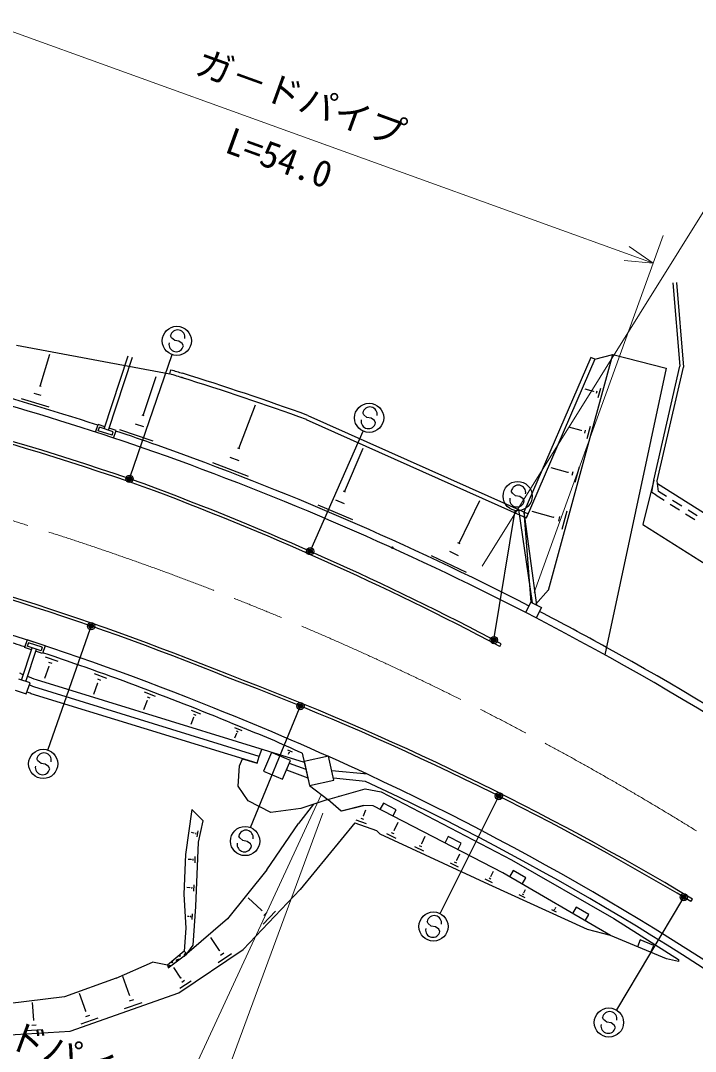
# Model space of a CAD drawing. Units: millimetres, scale not verified. Extents: x 40000 to 680000, y 20000 to 380000.
# Drawn here: x 289700 to 335918, y 240450 to 311109 of the extents above; entities that cross this region are included whole.
import ezdxf
from ezdxf.enums import TextEntityAlignment as Align

# ---------------------------------------------------------------- set-up
doc = ezdxf.new("R2010")
doc.units = ezdxf.units.MM
doc.header["$LTSCALE"] = 1000
doc.header["$PDMODE"] = 32
doc.header["$PDSIZE"] = 500
doc.linetypes.add('CHAIN', pattern=[18.5, 12, -1.5, 3.5, -1.5])
for name, color, linetype, lineweight in [('S-BGD', 7, 'Continuous', 25), ('S-BMK', 2, 'CHAIN', 13), ('S-STR-HTXT', 7, 'Continuous', 13), ('S-STR-STRC', 7, 'Continuous', 25)]:
    doc.layers.add(name, color=color, linetype=linetype, lineweight=lineweight)
doc.styles.add('@ＭＳ ゴシック', font='')
doc.styles.add('ＭＳ ゴシック', font='')
doc.styles.get('@ＭＳ ゴシック').set_extended_font_data('@MS Gothic')
doc.styles.get('ＭＳ ゴシック').set_extended_font_data('MS Gothic')

msp = doc.modelspace()

# ---------------------------------------------------------------- linework, layer by layer
at = {"layer": 'S-BGD'}
for p, q in [((334371, 293127), (334855, 287413)), ((334620, 293146), (335099, 287357)), ((289414, 288868), (299914, 286890)), ((291045, 286044), (291695, 288236)), ((295429, 283124), (297075, 288125)), ((295714, 283030), (297361, 288035)), ((328767, 288013), (324163, 277407)), ((329042, 287893), (324317, 277009)), ((325852, 272064), (330273, 288229)), ((329042, 287893), (328767, 288013)), ((329042, 287893), (330273, 288229)), ((330273, 288229), (333914, 287275)), ((299914, 286890), (299997, 287178)), ((333914, 287275), (329722, 267632)), ((333065, 279601), (334855, 287413)), ((333312, 279558), (335099, 287357)), ((298091, 284034), (298993, 286720)), ((291114, 285400), (290637, 285542)), ((291105, 286026), (290986, 286061)), ((328944, 285675), (328366, 285834)), ((328950, 285696), (328939, 285655)), ((329163, 285704), (329118, 285540)), ((329427, 285896), (329248, 285240)), ((291660, 284615), (289751, 285181)), ((304649, 281780), (305798, 284773)), ((298162, 284010), (298020, 284058)), ((294829, 282900), (295001, 283422)), ((295476, 283266), (295001, 283422)), ((298146, 283255), (297576, 283446)), ((309261, 283774), (324333, 277023)), ((309384, 284048), (324467, 277292)), ((295019, 282996), (295097, 283233)), ((295969, 282683), (295019, 282996)), ((296047, 282920), (295097, 283233)), ((296236, 283016), (295761, 283172)), ((295969, 282683), (296047, 282920)), ((296064, 282494), (296236, 283016)), ((298771, 282284), (296492, 283049)), ((328094, 283005), (327241, 283238)), ((328101, 283031), (328087, 282979)), ((328375, 283041), (328318, 282831)), ((328714, 283288), (328484, 282446)), ((304725, 281750), (304572, 281809)), ((311886, 278817), (313161, 281789)), ((305306, 279848), (302867, 280784)), ((304673, 280931), (304063, 281165)), ((327181, 280137), (326034, 280451)), ((327190, 280170), (327172, 280104)), ((327529, 280182), (327458, 279921)), ((327948, 280487), (327663, 279445)), ((333065, 279601), (332318, 276567)), ((332927, 278772), (333065, 279601)), ((333383, 278839), (333312, 279558)), ((348855, 269520), (333333, 279344)), ((311961, 278785), (311812, 278849)), ((333223, 278585), (332927, 278772)), ((333223, 278585), (333775, 278236)), ((333935, 278489), (333383, 278839)), ((312462, 276885), (310090, 277902)), ((311878, 277978), (311285, 278232)), ((319733, 275278), (321156, 278223)), ((334197, 277968), (334831, 277567)), ((334991, 277821), (334358, 278222)), ((323797, 277592), (324728, 271203)), ((324160, 277429), (325039, 271044)), ((324160, 277429), (324659, 271238)), ((324333, 277023), (324467, 277292)), ((326200, 277057), (324737, 277457)), ((326211, 277096), (326189, 277018)), ((326620, 277111), (326534, 276797)), ((327125, 277479), (326782, 276223)), ((335253, 277300), (335887, 276899)), ((336048, 277152), (335414, 277554)), ((332318, 276567), (347860, 266761)), ((319808, 275242), (319659, 275314)), ((320234, 273270), (317849, 274423)), ((319686, 274418), (319089, 274706)), ((324959, 271085), (325868, 272078)), ((321931, 271759), (321931, 271760)), ((324296, 270525), (324659, 271238)), ((324659, 271238), (325372, 270875)), ((325372, 270875), (325009, 270162)), ((325009, 270162), (324296, 270525)), ((290141, 268653), (289969, 268131)), ((291376, 268245), (290141, 268653)), ((289764, 265907), (290491, 268116)), ((290444, 267974), (289969, 268131)), ((290049, 265811), (290776, 268022)), ((290237, 268463), (290158, 268226)), ((291108, 267912), (290158, 268226)), ((291186, 268150), (290237, 268463)), ((291203, 267723), (290729, 267879)), ((291186, 268150), (291108, 267912)), ((291376, 268245), (291203, 267723)), ((322526, 268207), (322616, 268377)), ((291372, 267506), (292243, 267209)), ((291609, 267133), (291827, 267059)), ((291629, 266835), (291346, 266008)), ((291602, 266844), (291656, 266826)), ((290343, 265713), (289585, 265967)), ((290088, 264954), (290343, 265713)), ((309134, 260249), (290777, 265909)), ((294973, 265687), (294690, 264906)), ((294735, 266343), (295576, 266039)), ((294946, 265696), (294999, 265677)), ((294959, 265977), (295169, 265901)), ((289330, 265209), (290088, 264954)), ((306050, 260675), (290604, 265440)), ((298168, 265090), (298912, 264803)), ((305892, 260198), (290431, 264970)), ((298369, 264500), (298121, 263858)), ((298345, 264509), (298392, 264491)), ((298361, 264759), (298547, 264688)), ((301388, 263848), (302017, 263593)), ((301547, 263563), (301705, 263500)), ((301549, 263343), (301354, 262859)), ((301530, 263351), (301569, 263335)), ((304357, 262643), (304857, 262438)), ((304484, 262240), (304357, 261932)), ((304468, 262246), (304499, 262233)), ((304483, 262416), (304608, 262364)), ((307980, 261121), (308297, 260978)), ((308053, 260859), (308026, 260799)), ((308043, 260863), (308063, 260855)), ((308056, 260972), (308135, 260936)), ((308989, 260887), (309493, 258674)), ((308104, 260217), (309240, 259786)), ((310778, 260689), (309120, 260311)), ((311151, 259052), (310778, 260689)), ((307908, 259757), (309373, 259200)), ((313461, 259444), (311006, 259686)), ((309493, 258674), (311151, 259052)), ((313326, 258955), (311123, 259172)), ((310738, 257709), (313309, 258437)), ((311485, 257912), (311483, 257920)), ((313309, 258437), (314405, 258239)), ((314405, 258239), (323332, 253569)), ((309762, 257391), (308745, 256082)), ((311664, 256919), (310738, 257709)), ((310768, 257685), (310761, 257716)), ((313183, 257307), (311664, 256919)), ((311696, 256934), (313183, 257307)), ((313838, 257273), (313183, 257307)), ((322734, 252681), (313838, 257273)), ((314545, 257470), (314315, 257026)), ((315433, 257012), (314545, 257470)), ((301438, 257026), (300985, 253937)), ((302196, 256249), (301438, 257026)), ((313217, 256590), (313173, 256606)), ((313195, 256598), (313347, 257016)), ((315204, 256567), (315433, 257012)), ((301885, 254786), (302196, 256249)), ((306572, 252900), (308745, 256082)), ((312582, 256128), (308837, 251553)), ((312582, 256128), (314073, 255588)), ((313395, 256046), (312688, 256302)), ((313207, 256354), (313030, 256418)), ((315288, 255595), (315551, 256163)), ((301563, 255410), (301408, 255443)), ((301566, 255422), (301560, 255397)), ((301693, 255434), (301672, 255334)), ((301845, 255559), (301760, 255159)), ((314326, 255342), (314073, 255588)), ((321764, 251896), (314326, 255342)), ((315433, 255050), (314778, 255353)), ((315279, 255360), (315115, 255436)), ((315308, 255585), (315267, 255604)), ((317183, 254693), (317417, 255201)), ((318988, 255177), (318759, 254733)), ((319877, 254719), (318988, 255177)), ((301690, 250377), (301885, 254786)), ((317320, 254184), (316707, 254466)), ((317175, 254474), (317021, 254544)), ((317202, 254684), (317163, 254701)), ((319647, 254274), (319877, 254719)), ((300985, 253937), (300876, 251233)), ((301641, 253798), (301622, 253368)), ((319577, 253551), (319775, 253983)), ((301374, 253594), (301172, 253603)), ((301374, 253608), (301373, 253581)), ((301505, 253642), (301500, 253535)), ((319702, 253087), (319143, 253345)), ((319569, 253351), (319429, 253416)), ((319594, 253543), (319559, 253559)), ((323332, 253569), (330333, 249555)), ((306572, 252900), (303865, 249541)), ((321911, 252254), (321784, 252313)), ((321933, 252428), (321902, 252443)), ((321917, 252435), (322082, 252793)), ((330102, 248400), (322734, 252681)), ((323440, 252849), (323189, 252417)), ((324305, 252347), (323440, 252849)), ((324054, 251914), (324305, 252347)), ((301289, 251666), (301088, 251675)), ((301289, 251680), (301288, 251653)), ((301420, 251714), (301415, 251607)), ((301556, 251870), (301537, 251440)), ((304946, 247435), (308837, 251553)), ((322031, 252015), (321524, 252248)), ((328531, 248802), (321764, 251896)), ((324174, 251325), (324279, 251553)), ((300876, 251233), (301022, 248890)), ((306202, 250121), (305286, 250986)), ((324266, 250986), (323857, 251174)), ((324169, 251179), (324067, 251226)), ((324187, 251319), (324162, 251331)), ((335617, 250719), (335720, 250890)), ((301513, 247730), (301690, 250377)), ((306228, 250149), (306175, 250093)), ((326397, 250004), (326090, 250146)), ((326324, 250149), (326247, 250185)), ((326338, 250255), (326319, 250264)), ((326328, 250259), (326366, 250341)), ((327763, 250337), (327512, 249905)), ((328628, 249835), (327763, 250337)), ((303865, 249541), (301096, 247133)), ((301220, 249697), (301122, 249704)), ((301221, 249709), (301219, 249686)), ((301335, 249736), (301328, 249643)), ((301456, 249869), (301431, 249496)), ((307153, 250061), (306315, 249175)), ((306572, 249980), (306363, 249759)), ((328377, 249402), (328628, 249835)), ((330333, 249555), (334769, 246748)), ((301022, 248890), (300912, 247311)), ((330102, 248400), (328531, 248802)), ((303320, 247369), (302730, 248246)), ((333933, 246797), (330102, 248400)), ((332144, 248087), (331951, 247626)), ((333067, 247701), (332144, 248087)), ((300912, 247311), (299761, 246361)), ((300535, 244466), (304946, 247435)), ((300912, 247311), (301096, 247133)), ((301096, 247133), (301513, 247730)), ((303348, 247388), (303292, 247350)), ((332874, 247240), (333067, 247701)), ((299799, 246174), (301096, 247133)), ((300356, 246628), (300522, 246751)), ((300356, 246610), (300540, 246746)), ((300358, 246593), (300556, 246739)), ((300359, 246649), (300501, 246755)), ((300367, 246674), (300475, 246754)), ((300390, 246710), (300434, 246742)), ((300567, 247008), (300591, 247039)), ((300571, 246988), (300612, 247041)), ((300580, 246976), (300626, 247035)), ((300593, 246969), (300636, 247024)), ((300611, 246968), (300642, 247007)), ((300896, 247023), (301063, 247146)), ((300896, 247005), (301081, 247141)), ((300899, 246987), (301096, 247133)), ((300900, 247044), (301042, 247149)), ((300908, 247069), (301016, 247149)), ((300931, 247105), (300975, 247137)), ((304137, 247132), (303233, 246523)), ((303616, 247174), (303390, 247022)), ((334764, 246609), (333933, 246797)), ((334769, 246748), (334764, 246609)), ((296241, 245460), (298743, 246565)), ((299761, 246361), (298743, 246565)), ((299761, 246361), (299799, 246174)), ((299796, 246210), (299962, 246333)), ((299796, 246191), (299980, 246327)), ((299799, 246231), (299942, 246336)), ((299799, 246174), (299996, 246320)), ((299808, 246256), (299916, 246335)), ((299831, 246291), (299875, 246324)), ((300034, 246566), (300058, 246598)), ((300038, 246546), (300079, 246599)), ((300047, 246534), (300093, 246593)), ((300060, 246527), (300103, 246582)), ((300078, 246526), (300109, 246565)), ((300678, 245477), (300184, 246211)), ((296241, 245460), (292698, 244188)), ((297149, 244299), (296693, 245593)), ((301376, 245274), (300603, 244753)), ((300702, 245493), (300653, 245461)), ((300930, 245310), (300737, 245180)), ((292698, 244188), (288810, 243712)), ((290593, 242590), (290519, 243795)), ((293087, 241839), (300535, 244466)), ((294159, 243208), (293729, 244425)), ((298009, 243787), (296800, 243361)), ((297186, 244313), (297111, 244286)), ((297428, 243990), (297126, 243884)), ((294195, 243221), (294123, 243195)), ((290629, 242593), (290556, 242588)), ((294980, 242719), (293826, 242312)), ((294425, 242913), (294136, 242811)), ((288563, 241561), (293087, 241839)), ((291221, 241925), (290051, 241853)), ((290761, 242249), (290468, 242231))]:
    msp.add_line(p, q, dxfattribs=at)
msp.add_lwpolyline([(309134, 260249), (309493, 258674), (310738, 257709), (308893, 257108), (306833, 256823), (305284, 257619), (304610, 258620), (304681, 260017), (304908, 260502), (305892, 260198), (306050, 260675), (306218, 261149)], dxfattribs=at)
msp.add_lwpolyline([(307630, 259103), (308178, 260391), (306889, 260939), (306342, 259650)], close=True, dxfattribs=at)
for centre, radius in [((315167, 274976), 50), ((300604, 247004), 37.5), ((300071, 246563), 37.5)]:
    msp.add_circle(centre, radius, dxfattribs=at)
for centre, radius, start, end in [((230590, 85594), 208000, 71.96508, 77.48706), ((230590, 85594), 205000, 70.77407, 80.23931), ((230590, 85594), 205200, 70.77351, 80.19655), ((230590, 85594), 207500, 70.78406, 77.495), ((238247, 82680), 213318, 72.926, 73.19684), ((499035, 943451), 685792, 253.1282, 253.19749), ((237346, 84064), 212563, 70.19023, 72.63408), ((237346, 84064), 212263, 70.18892, 72.63408), ((230590, 85594), 208000, 70.78406, 71.60698), ((229743, 87012), 206945, 62.74148, 70.43267), ((229743, 87012), 206445, 62.74076, 70.43267), ((227240, 88394), 203500, 62.08012, 69.62398), ((227240, 88394), 203700, 62.08012, 69.62455), ((230590, 85594), 194800, 67.90575, 77.32632), ((230590, 85594), 195000, 67.90648, 77.32632), ((230590, 85594), 192500, 67.91901, 77.32632), ((229743, 87012), 206445, 52.25295, 62.53211), ((229743, 87012), 206945, 61.07606, 62.51998), ((230590, 85594), 192000, 71.98021, 72.42454), ((229743, 87012), 206945, 52.25399, 61.07606), ((230590, 85594), 192000, 67.31034, 71.59227), ((218677, 89418), 190650, 68.06872, 68.14537), ((218677, 89418), 190650, 67.77914, 67.97837), ((234566, 82426), 196300, 59.01723, 69.32897), ((234566, 82426), 196500, 59.01723, 69.32825), ((218677, 89418), 189650, 67.76862, 67.8654), ((218677, 89418), 190150, 67.77387, 67.87484), ((231663, 84109), 193477, 64.9902, 68.37906), ((277037, 191892), 76034, 65.15092, 68.70409), ((231663, 84109), 193477, 53.19776, 64.9902), ((231663, 84109), 192977, 53.1991, 64.96485), ((300491, 246619), 136, 61.64958, 191.29351), ((301032, 247014), 136, 61.64958, 191.29351), ((299932, 246201), 136, 61.64958, 191.29351)]:
    msp.add_arc(centre, radius, start, end, dxfattribs=at)
at = {"layer": 'S-BMK'}
msp.add_arc((230589, 85593), 200000, 52.89297, 81.32606, dxfattribs=at)
at = {"layer": 'S-STR-HTXT'}
for p, q in [((283118, 312523), (333022, 294487)), ((321317, 273702), (337709, 300013)), ((324865, 271916), (333702, 296368)), ((333022, 294487), (331382, 295630)), ((331030, 294657), (333022, 294487)), ((310280, 258041), (297241, 229825)), ((310392, 256771), (301390, 232379))]:
    msp.add_line(p, q, dxfattribs=at)
at = {"layer": 'S-STR-STRC'}
for p, q in [((300038, 289367), (299962, 289502)), ((300253, 289185), (300038, 289367)), ((300548, 289127), (300253, 289185)), ((300768, 288972), (300548, 289127)), ((300847, 288818), (300768, 288972)), ((297205, 279839), (300076, 288210)), ((313207, 284092), (313131, 284226)), ((313422, 283909), (313207, 284092)), ((313717, 283851), (313422, 283909)), ((313937, 283696), (313717, 283851)), ((314016, 283543), (313937, 283696)), ((309591, 274870), (313166, 282966)), ((323382, 278726), (323306, 278860)), ((323597, 278544), (323382, 278726)), ((323892, 278486), (323597, 278544)), ((324112, 278330), (323892, 278486)), ((324191, 278177), (324112, 278330)), ((322146, 268795), (323582, 277528)), ((291573, 261101), (294478, 269461)), ((305456, 255793), (308805, 263984)), ((290882, 260368), (290806, 260502)), ((291097, 260185), (290882, 260368)), ((291392, 260127), (291097, 260185)), ((291612, 259972), (291392, 260127)), ((291691, 259819), (291612, 259972)), ((318427, 249904), (322389, 257817)), ((304715, 255078), (304639, 255213)), ((304930, 254896), (304715, 255078)), ((305225, 254838), (304930, 254896)), ((305445, 254683), (305225, 254838)), ((305524, 254529), (305445, 254683)), ((335042, 250888), (330509, 243287)), ((317617, 249221), (317541, 249355)), ((317831, 249038), (317617, 249221)), ((318127, 248980), (317831, 249038)), ((318347, 248825), (318127, 248980)), ((318426, 248672), (318347, 248825)), ((329634, 242640), (329558, 242774)), ((329849, 242457), (329634, 242640)), ((330144, 242399), (329849, 242457)), ((330364, 242244), (330144, 242399)), ((330443, 242091), (330364, 242244))]:
    msp.add_line(p, q, dxfattribs=at)
for centre, radius in [((300401, 289156), 1000), ((313570, 283880), 1000), ((297157, 279697), 150), ((297157, 279697), 120), ((297157, 279697), 90), ((297157, 279697), 60), ((297157, 279697), 30), ((323745, 278515), 1000), ((309530, 274733), 150), ((309530, 274733), 120), ((309530, 274733), 90), ((309530, 274733), 60), ((309530, 274733), 30), ((294527, 269602), 150), ((294527, 269602), 120), ((294527, 269602), 90), ((294527, 269602), 60), ((294527, 269602), 30), ((322122, 268647), 150), ((322122, 268647), 120), ((322122, 268647), 90), ((322122, 268647), 60), ((322122, 268647), 30), ((308862, 264123), 150), ((308862, 264123), 120), ((308862, 264123), 90), ((308862, 264123), 60), ((308862, 264123), 30), ((291245, 260156), 1000), ((322456, 257951), 150), ((322456, 257951), 120), ((322456, 257951), 90), ((322456, 257951), 60), ((322456, 257951), 30), ((305077, 254867), 1000), ((335119, 251017), 150), ((335119, 251017), 120), ((335119, 251017), 90), ((335119, 251017), 60), ((335119, 251017), 30), ((317979, 249009), 1000), ((329996, 242428), 1000)]:
    msp.add_circle(centre, radius, dxfattribs=at)
for centre, start, end in [((300453, 289405), 348.88133, 168.88133), ((300356, 288915), 168.88133, 348.88133), ((313622, 284130), 348.88133, 168.88133), ((313526, 283639), 168.88133, 348.88133), ((323797, 278764), 348.88133, 168.88133), ((323701, 278273), 168.88133, 348.88133), ((291297, 260406), 348.88133, 168.88133), ((291200, 259915), 168.88133, 348.88133), ((305130, 255116), 348.88133, 168.88133), ((305033, 254626), 168.88133, 348.88133), ((318031, 249259), 348.88133, 168.88133), ((317935, 248768), 168.88133, 348.88133), ((330049, 242678), 348.88133, 168.88133), ((329952, 242187), 168.88133, 348.88133)]:
    msp.add_arc(centre, 500, start, end, dxfattribs=at)
for p in [(297157, 279697), (309530, 274733), (294527, 269602), (322122, 268647), (308862, 264123), (322456, 257951), (335119, 251017)]:
    msp.add_point(p, dxfattribs=at)

# ---------------------------------------------------------------- texts
at = {"layer": 'S-STR-HTXT', "style": 'ＭＳ ゴシック'}
for rotation, p in [(340.129, (308410, 304445)), (339.744, (290898, 239449))]:
    msp.add_text('ガ－ドパイプ', height=1833, rotation=rotation, dxfattribs=at).set_placement(p, align=Align.BOTTOM_CENTER)
at = {"layer": 'S-STR-HTXT', "style": '@ＭＳ ゴシック'}
msp.add_text('L=54.0', height=1833, rotation=340.129, dxfattribs=at).set_placement((307731, 302564), align=Align.TOP_CENTER)

doc.saveas('drawing.dxf')
